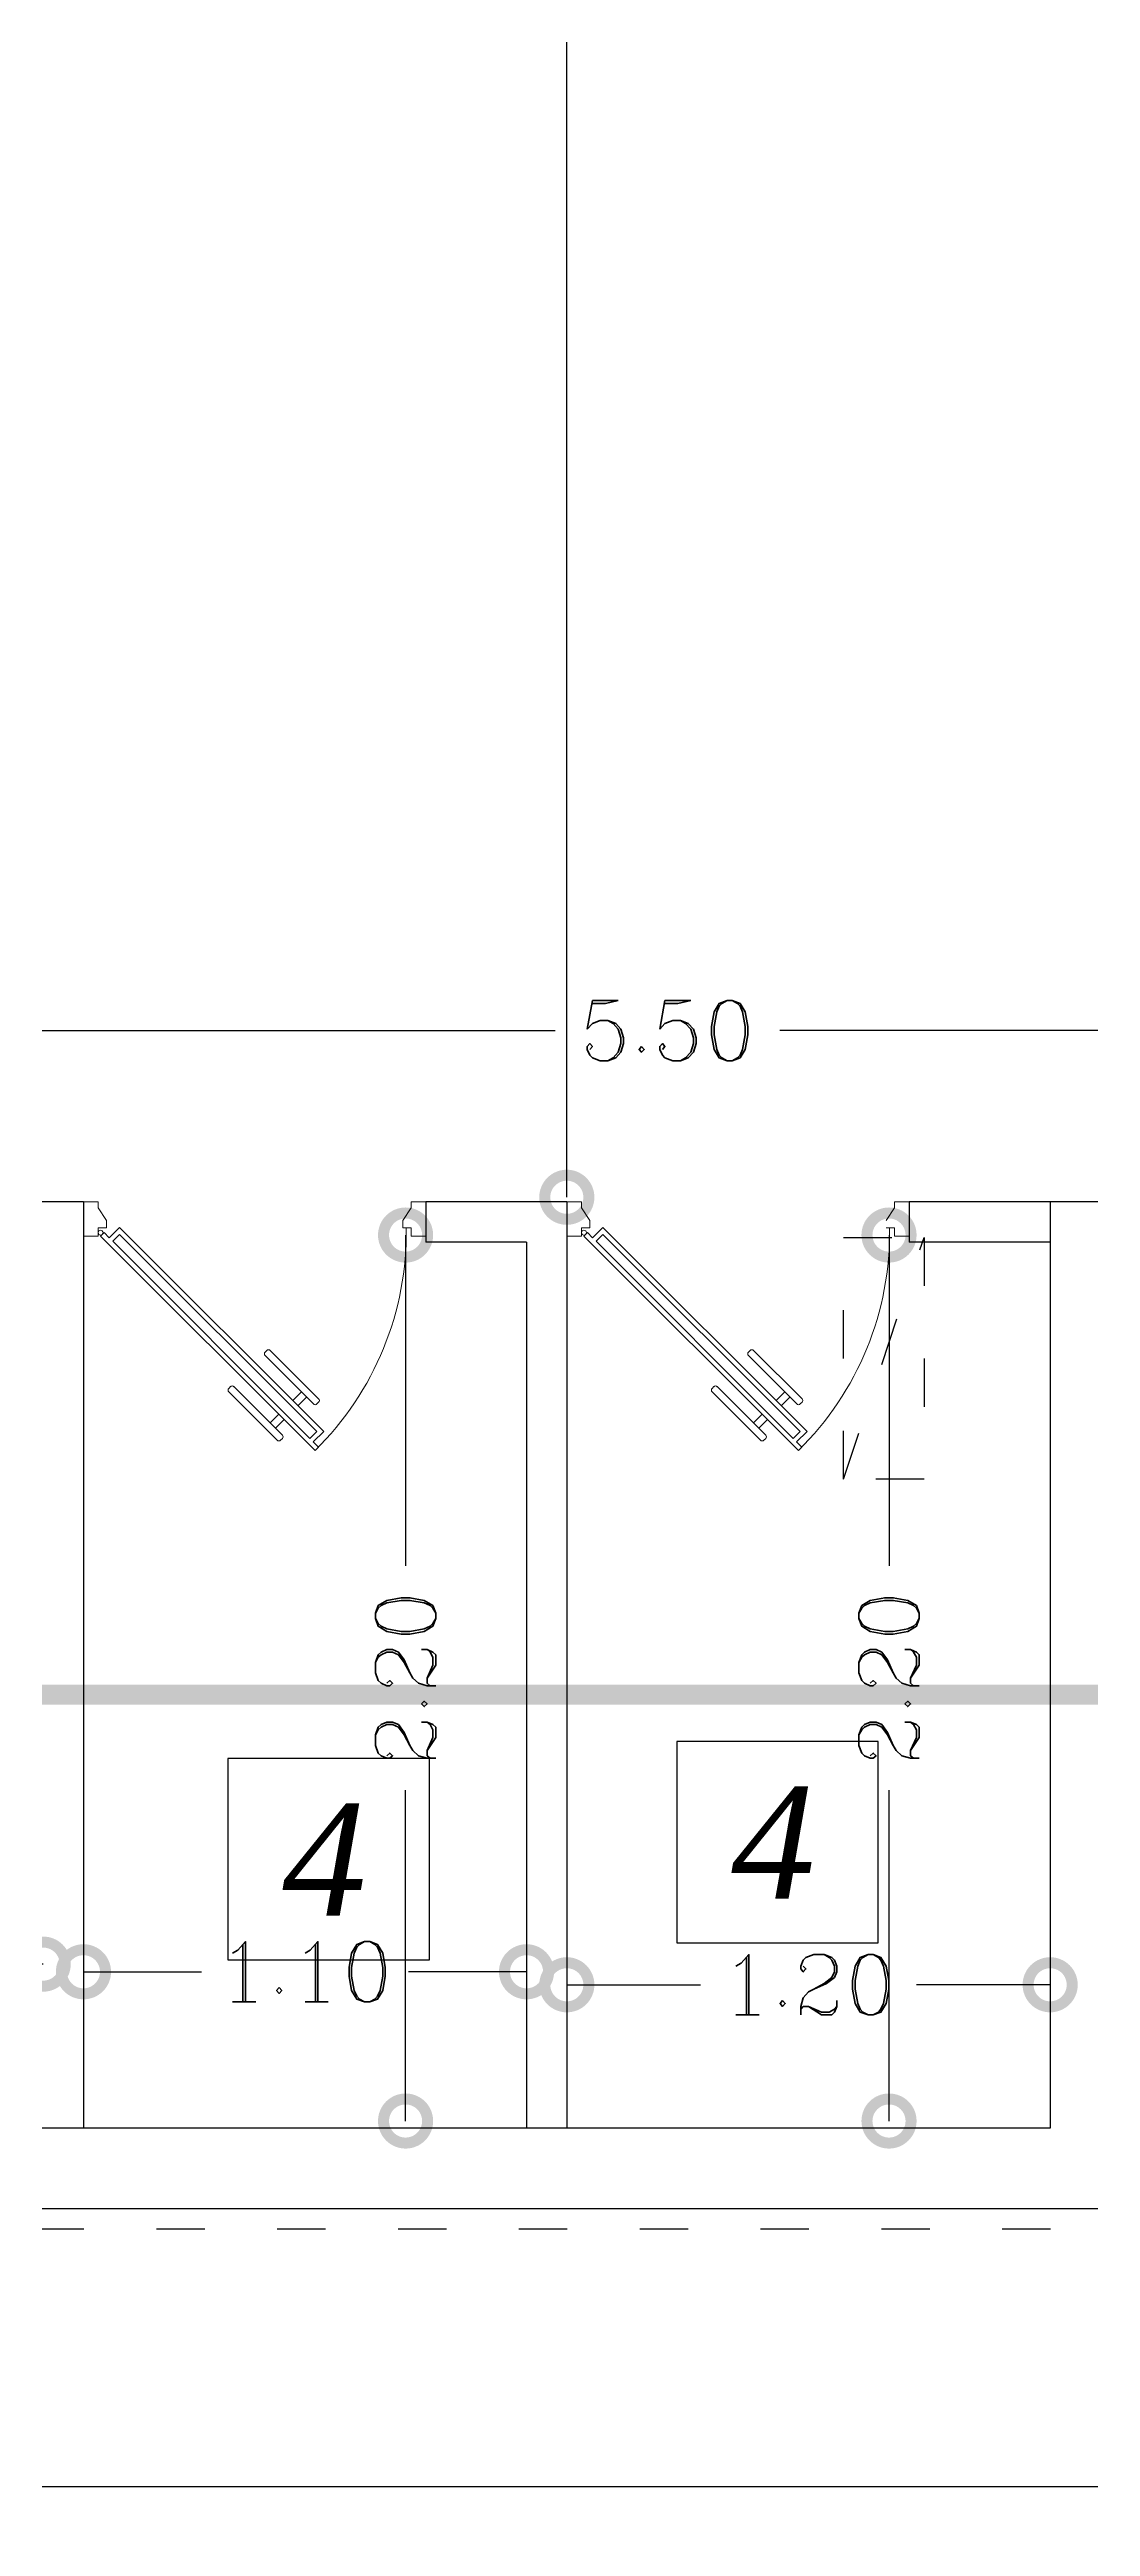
# Model space of a CAD drawing. Header units: metres. Extents: x -1655 to 449, y 40 to 361.
# Drawn here: x 194.19 to 196.77, y 47.64 to 53.79 of the extents above; entities that cross this region are included whole.
import ezdxf

# ---------------------------------------------------------------- set-up
doc = ezdxf.new("R2010")
doc.units = ezdxf.units.M
doc.header["$MEASUREMENT"] = 0
doc.linetypes.add('ACAD_ISO03W100', pattern=[30, 12, -18])
doc.linetypes.add('ACAD_ISO10W100', pattern=[18, 12, -3, 0, -3])
for name, color, linetype, lineweight in [('13', 13, 'Continuous', 9), ('Layer4', 252, 'Continuous', 25), ('Layer5', 31, 'Continuous', 9)]:
    doc.layers.add(name, color=color, linetype=linetype, lineweight=lineweight)
doc.layers.add('A-WALL', color=7, linetype='Continuous')
doc.styles.add('DIMPLAN', font='romanc.shx', dxfattribs={"height": 0.15})
doc.styles.add('RS', font='timesi.ttf', dxfattribs={"width": 0.7})
doc.dimstyles.new('DIMPLAN', dxfattribs={"dimtxt": 0.009, "dimasz": 0.219, "dimexe": 0.2, "dimexo": 0.2, "dimgap": 0.05, "dimtad": 0, "dimzin": 0, "dimdsep": 46, "dimtxsty": 'DIMPLAN', "dimblk1": 'DOTSMALL', "dimblk2": 'DOTSMALL', "dimsah": 1, "dimcen": 0, "dimse1": 1, "dimse2": 1, "dimclrd": 1, "dimclre": 1, "dimclrt": 2, "dimadec": 0, "dimazin": 0, "dimtfac": 0.909091, "dimtofl": 0, "dimtmove": 1, "dimatfit": 3, "dimldrblk": 'DOTSMALL', "dimfxl": 0.2, "dimtolj": 1, "dimtzin": 0, "dimarcsym": 0})

# ---------------------------------------------------------------- blocks, each defined once
blk = doc.blocks.new('_DOTSMALL')
at = {"color": 0, "linetype": 'ByBlock', "const_width": 0.5}
blk.add_lwpolyline([(-0.0625, 0, 1), (0.0625, 0, 1)], format="xyb", close=True, dxfattribs=at)
blk = doc.blocks.new('*D54')
at = {"color": 1, "lineweight": -2, "ltscale": 0.1, "transparency": 16777216}
for p, q in [((195.4714, 61.1404), (195.4714, 56.3797)), ((195.4714, 50.9404), (195.4714, 55.7012))]:
    blk.add_line(p, q, dxfattribs=at)
at = {"layer": 'DEFPOINTS', "color": 0, "ltscale": 0.1, "transparency": 16777216}
for p in [(195.2964, 61.1404), (195.4714, 61.1404), (195.2964, 50.9404)]:
    blk.add_point(p, dxfattribs=at)
at = {"color": 1, "lineweight": -2, "ltscale": 0.1, "transparency": 16777216, "xscale": 0.2189999999999999, "yscale": 0.2189999999999999, "zscale": 0.2189999999999999}
for p, rotation in [((195.4714, 61.1404), 90), ((195.4714, 50.9404), 270)]:
    blk.add_blockref('_DOTSMALL', p, dxfattribs=dict(at, rotation=rotation))
at = {"color": 2, "ltscale": 0.1, "transparency": 16777216, "insert": (195.4714, 56.0404), "char_height": 0.15, "attachment_point": 5, "rotation": 90, "style": 'DIMPLAN'}
blk.add_mtext('\\A1;10.20', dxfattribs=at)
blk = doc.blocks.new('*D58')
at = {"color": 1, "lineweight": -2, "ltscale": 0.1, "transparency": 16777216}
for p, q in [((192.9714, 51.3541), (195.4428, 51.3541)), ((198.4714, 51.3541), (196, 51.3541))]:
    blk.add_line(p, q, dxfattribs=at)
at = {"layer": 'DEFPOINTS', "color": 0, "ltscale": 0.1, "transparency": 16777216}
for p in [(192.9714, 51.3541), (192.9714, 51.0466), (198.4714, 51.0466)]:
    blk.add_point(p, dxfattribs=at)
at = {"color": 1, "lineweight": -2, "ltscale": 0.1, "transparency": 16777216, "xscale": 0.2189999999999999, "yscale": 0.2189999999999999, "zscale": 0.2189999999999999}
for p, rotation in [((192.9714, 51.3541), 180.0000000000142), ((198.4714, 51.3541), 1.422861828359601e-11)]:
    blk.add_blockref('_DOTSMALL', p, dxfattribs=dict(at, rotation=rotation))
at = {"color": 2, "ltscale": 0.1, "transparency": 16777216, "insert": (195.7214, 51.3541), "char_height": 0.15, "attachment_point": 5, "style": 'DIMPLAN'}
blk.add_mtext('\\A1;5.50', dxfattribs=at)
blk = doc.blocks.new('*D60')
at = {"color": 1, "lineweight": -2, "ltscale": 0.1, "transparency": 16777216}
for p, q in [((193.0714, 49.0362), (193.3643, 49.0362)), ((194.1714, 49.0362), (193.8785, 49.0362))]:
    blk.add_line(p, q, dxfattribs=at)
at = {"layer": 'DEFPOINTS', "color": 0, "ltscale": 0.1, "transparency": 16777216}
for p in [(193.0714, 49.5889), (194.1714, 49.5889), (194.1714, 49.0362)]:
    blk.add_point(p, dxfattribs=at)
at = {"color": 1, "lineweight": -2, "ltscale": 0.1, "transparency": 16777216, "xscale": 0.2189999999999999, "yscale": 0.2189999999999999, "zscale": 0.2189999999999999, "rotation": 180}
blk.add_blockref('_DOTSMALL', (193.0714, 49.0362), dxfattribs=at)
at = {"color": 1, "lineweight": -2, "ltscale": 0.1, "transparency": 16777216, "xscale": 0.2189999999999999, "yscale": 0.2189999999999999, "zscale": 0.2189999999999999}
blk.add_blockref('_DOTSMALL', (194.1714, 49.0362), dxfattribs=at)
at = {"color": 2, "ltscale": 0.1, "transparency": 16777216, "insert": (193.6214, 49.0362), "char_height": 0.15, "attachment_point": 5, "style": 'DIMPLAN'}
blk.add_mtext('\\A1;1.10', dxfattribs=at)
blk = doc.blocks.new('*D61')
at = {"color": 1, "lineweight": -2, "ltscale": 0.1, "transparency": 16777216}
for p, q in [((194.2714, 49.0172), (194.5643, 49.0172)), ((195.3714, 49.0172), (195.0785, 49.0172))]:
    blk.add_line(p, q, dxfattribs=at)
at = {"layer": 'DEFPOINTS', "color": 0, "ltscale": 0.1, "transparency": 16777216}
for p in [(195.3714, 49.0172), (194.2714, 48.3889), (195.3714, 48.3889)]:
    blk.add_point(p, dxfattribs=at)
at = {"color": 1, "lineweight": -2, "ltscale": 0.1, "transparency": 16777216, "xscale": 0.2189999999999999, "yscale": 0.2189999999999999, "zscale": 0.2189999999999999, "rotation": 180}
blk.add_blockref('_DOTSMALL', (194.2714, 49.0172), dxfattribs=at)
at = {"color": 1, "lineweight": -2, "ltscale": 0.1, "transparency": 16777216, "xscale": 0.2189999999999999, "yscale": 0.2189999999999999, "zscale": 0.2189999999999999}
blk.add_blockref('_DOTSMALL', (195.3714, 49.0172), dxfattribs=at)
at = {"color": 2, "ltscale": 0.1, "transparency": 16777216, "insert": (194.8214, 49.0172), "char_height": 0.15, "attachment_point": 5, "style": 'DIMPLAN'}
blk.add_mtext('\\A1;1.10', dxfattribs=at)
blk = doc.blocks.new('*D62')
at = {"color": 1, "lineweight": -2, "ltscale": 0.1, "transparency": 16777216}
for p, q in [((195.4714, 48.9849), (195.8035, 48.9849)), ((196.6714, 48.9849), (196.3393, 48.9849))]:
    blk.add_line(p, q, dxfattribs=at)
at = {"layer": 'DEFPOINTS', "color": 0, "ltscale": 0.1, "transparency": 16777216}
for p in [(196.6714, 48.9849), (195.4714, 48.3889), (196.6714, 48.3889)]:
    blk.add_point(p, dxfattribs=at)
at = {"color": 1, "lineweight": -2, "ltscale": 0.1, "transparency": 16777216, "xscale": 0.2189999999999999, "yscale": 0.2189999999999999, "zscale": 0.2189999999999999, "rotation": 180}
blk.add_blockref('_DOTSMALL', (195.4714, 48.9849), dxfattribs=at)
at = {"color": 1, "lineweight": -2, "ltscale": 0.1, "transparency": 16777216, "xscale": 0.2189999999999999, "yscale": 0.2189999999999999, "zscale": 0.2189999999999999}
blk.add_blockref('_DOTSMALL', (196.6714, 48.9849), dxfattribs=at)
at = {"color": 2, "ltscale": 0.1, "transparency": 16777216, "insert": (196.0714, 48.9849), "char_height": 0.15, "attachment_point": 5, "style": 'DIMPLAN'}
blk.add_mtext('\\A1;1.20', dxfattribs=at)
blk = doc.blocks.new('*D63')
at = {"color": 1, "lineweight": -2, "ltscale": 0.1, "transparency": 16777216}
for p, q in [((196.2713, 50.8466), (196.2713, 50.0251)), ((196.2713, 48.6466), (196.2713, 49.468))]:
    blk.add_line(p, q, dxfattribs=at)
at = {"layer": 'DEFPOINTS', "color": 0, "ltscale": 0.1, "transparency": 16777216}
for p in [(196.3214, 50.8466), (196.2713, 48.6466), (196.3214, 48.6466)]:
    blk.add_point(p, dxfattribs=at)
at = {"color": 1, "lineweight": -2, "ltscale": 0.1, "transparency": 16777216, "xscale": 0.2189999999999999, "yscale": 0.2189999999999999, "zscale": 0.2189999999999999}
for p, rotation in [((196.2713, 50.8466), 90), ((196.2713, 48.6466), 270)]:
    blk.add_blockref('_DOTSMALL', p, dxfattribs=dict(at, rotation=rotation))
at = {"color": 2, "ltscale": 0.1, "transparency": 16777216, "insert": (196.2713, 49.7466), "char_height": 0.15, "attachment_point": 5, "rotation": 90, "style": 'DIMPLAN'}
blk.add_mtext('\\A1;2.20', dxfattribs=at)
blk = doc.blocks.new('*D64')
at = {"color": 1, "lineweight": -2, "ltscale": 0.1, "transparency": 16777216}
for p, q in [((195.0711, 50.8466), (195.0711, 50.0251)), ((195.0711, 48.6466), (195.0711, 49.468))]:
    blk.add_line(p, q, dxfattribs=at)
at = {"layer": 'DEFPOINTS', "color": 0, "ltscale": 0.1, "transparency": 16777216}
for p in [(195.1214, 50.8466), (195.0711, 48.6466), (195.1214, 48.6466)]:
    blk.add_point(p, dxfattribs=at)
at = {"color": 1, "lineweight": -2, "ltscale": 0.1, "transparency": 16777216, "xscale": 0.2189999999999999, "yscale": 0.2189999999999999, "zscale": 0.2189999999999999}
for p, rotation in [((195.0711, 50.8466), 90), ((195.0711, 48.6466), 270)]:
    blk.add_blockref('_DOTSMALL', p, dxfattribs=dict(at, rotation=rotation))
at = {"color": 2, "ltscale": 0.1, "transparency": 16777216, "insert": (195.0711, 49.7466), "char_height": 0.15, "attachment_point": 5, "rotation": 90, "style": 'DIMPLAN'}
blk.add_mtext('\\A1;2.20', dxfattribs=at)
blk = doc.blocks.new('*D199')
at = {"color": 1, "lineweight": -2, "ltscale": 0.1, "transparency": 16777216}
for p, q in [((191.1026, 47.7396), (200.4482, 47.7384)), ((210.4725, 47.737), (201.1268, 47.7383))]:
    blk.add_line(p, q, dxfattribs=at)
at = {"layer": 'DEFPOINTS', "color": 0, "ltscale": 0.1, "transparency": 16777216}
for p in [(191.1027, 48.3788), (210.4726, 48.3761), (210.4725, 47.737)]:
    blk.add_point(p, dxfattribs=at)
at = {"color": 1, "lineweight": -2, "ltscale": 0.1, "transparency": 16777216, "xscale": 0.2189999999999999, "yscale": 0.2189999999999999, "zscale": 0.2189999999999999}
for p, rotation in [((191.1026, 47.7396), 179.9921243127526), ((210.4725, 47.737), 359.9921243127526)]:
    blk.add_blockref('_DOTSMALL', p, dxfattribs=dict(at, rotation=rotation))
at = {"color": 2, "ltscale": 0.1, "transparency": 16777216, "insert": (200.7875, 47.7383), "char_height": 0.15, "attachment_point": 5, "rotation": 359.99212, "style": 'DIMPLAN'}
blk.add_mtext('\\A1;{\\C242;19.37}', dxfattribs=at)
blk = doc.blocks.new('AABBSEC')
at = {"layer": '13', "linetype": 'ACAD_ISO10W100', "ltscale": 0.1, "const_width": 0.05}
blk.add_lwpolyline([(6887.742, 1839.3548), (6887.742, 1838.5009), (6908.7737, 1838.5009), (6908.7737, 1839.2947)], dxfattribs=at)

msp = doc.modelspace()

# ---------------------------------------------------------------- linework, layer by layer
for p, q in [((194.2714, 50.9288), (193.9214, 50.9288)), ((194.2714, 50.9288), (194.2714, 48.6288)), ((195.4714, 50.9288), (195.1214, 50.9288)), ((195.1214, 50.9288), (195.1214, 50.8288)), ((195.4714, 50.9288), (195.4714, 48.6288)), ((196.6714, 50.9288), (196.3214, 50.9288)), ((196.8714, 50.9288), (196.6714, 50.9288)), ((195.3714, 50.8288), (195.1214, 50.8288)), ((195.3714, 50.8288), (195.3714, 48.6288)), ((196.6714, 50.8288), (196.3214, 50.8288)), ((195.4714, 48.6288), (193.0714, 48.6288)), ((195.3714, 48.6288), (194.2714, 48.6288)), ((196.6714, 48.6288), (195.4714, 48.6288)), ((196.6714, 48.6288), (195.4714, 48.6288)), ((209.9726, 48.4288), (191.1521, 48.4288))]:
    msp.add_line(p, q)
at = {"ltscale": 0.1}
for p, q in [((196.3214, 50.9288), (196.3214, 50.8288)), ((196.6714, 50.9288), (196.6714, 48.6288)), ((196.6714, 50.1288), (196.6714, 48.6288))]:
    msp.add_line(p, q, dxfattribs=at)
at = {"color": 64, "linetype": 'ACAD_ISO03W100', "ltscale": 0.01}
for p, q in [((196.1583, 50.2404), (196.3583, 50.8404)), ((210.4726, 48.3761), (191.1027, 48.3788))]:
    msp.add_line(p, q, dxfattribs=at)
msp.add_lwpolyline([(196.1583, 50.8404), (196.3583, 50.8404), (196.3583, 50.2404), (196.1583, 50.2404)], close=True, dxfattribs=at)
at = {"layer": 'A-WALL', "color": 6, "ltscale": 0.1}
for points in [[(196.2446, 49.5894), (195.7446, 49.5894), (195.7446, 49.0894), (196.2446, 49.0894)], [(195.1302, 49.5472), (194.6302, 49.5472), (194.6302, 49.0472), (195.1302, 49.0472)]]:
    msp.add_lwpolyline(points, close=True, dxfattribs=at)
at = {"layer": 'Layer5'}
for p, q in [((194.3078, 50.9288), (194.2714, 50.9288)), ((194.3078, 50.9139), (194.3078, 50.9288)), ((195.085, 50.914), (195.085, 50.9288)), ((195.085, 50.9288), (195.1214, 50.9288)), ((195.5078, 50.9288), (195.4714, 50.9288)), ((195.5078, 50.9139), (195.5078, 50.9288)), ((196.285, 50.914), (196.285, 50.9288)), ((196.285, 50.9288), (196.3214, 50.9288)), ((194.3283, 50.8823), (194.3078, 50.9139)), ((194.3078, 50.844), (194.3078, 50.8648)), ((194.3078, 50.8648), (194.3283, 50.8648)), ((194.3283, 50.8648), (194.3283, 50.8823)), ((195.0645, 50.8823), (195.085, 50.914)), ((195.0645, 50.8648), (195.0645, 50.8823)), ((195.085, 50.8648), (195.0645, 50.8648)), ((195.085, 50.844), (195.085, 50.8648)), ((195.5283, 50.8823), (195.5078, 50.9139)), ((195.5078, 50.844), (195.5078, 50.8648)), ((195.5078, 50.8648), (195.5283, 50.8648)), ((195.5283, 50.8648), (195.5283, 50.8823)), ((196.2645, 50.8823), (196.285, 50.914)), ((196.285, 50.8648), (196.2645, 50.8648)), ((196.285, 50.844), (196.285, 50.8648)), ((194.2714, 50.844), (194.3078, 50.844)), ((195.1214, 50.844), (195.085, 50.844)), ((195.4714, 50.844), (195.5078, 50.844)), ((196.3214, 50.844), (196.285, 50.844)), ((194.7222, 50.5559), (194.7265, 50.5602)), ((194.8553, 50.44), (194.7351, 50.5602)), ((195.9222, 50.5559), (195.9265, 50.5602)), ((196.0553, 50.44), (195.9351, 50.5602)), ((194.8424, 50.4272), (194.7222, 50.5474)), ((196.0424, 50.4272), (195.9222, 50.5474)), ((194.6364, 50.4701), (194.6321, 50.4658)), ((194.7523, 50.337), (194.6321, 50.4572)), ((194.7652, 50.3499), (194.6449, 50.4701)), ((194.7909, 50.4357), (194.8124, 50.4572)), ((194.8038, 50.4229), (194.8253, 50.4443)), ((195.8364, 50.4701), (195.8321, 50.4658)), ((195.9523, 50.337), (195.8321, 50.4572)), ((195.9652, 50.3499), (195.8449, 50.4701)), ((195.9909, 50.4357), (196.0124, 50.4572)), ((196.0038, 50.4229), (196.0253, 50.4443)), ((194.7566, 50.4014), (194.7351, 50.3799)), ((194.7695, 50.3885), (194.748, 50.367)), ((194.851, 50.4272), (194.8553, 50.4314)), ((195.9566, 50.4014), (195.9351, 50.3799)), ((195.9695, 50.3885), (195.948, 50.367)), ((196.051, 50.4272), (196.0553, 50.4314)), ((194.7652, 50.3413), (194.7609, 50.337)), ((195.9652, 50.3413), (195.9609, 50.337))]:
    msp.add_line(p, q, dxfattribs=at)
for points in [[(194.3139, 50.844), (194.3225, 50.8526), (194.3354, 50.8397), (194.3611, 50.8655), (194.8678, 50.3589), (194.842, 50.3331), (194.8549, 50.3202), (194.8463, 50.3116)], [(195.5139, 50.844), (195.5225, 50.8526), (195.5354, 50.8397), (195.5611, 50.8655), (196.0678, 50.3589), (196.042, 50.3331), (196.0549, 50.3202), (196.0463, 50.3116)], [(194.8506, 50.3589), (194.8334, 50.3417), (194.344, 50.8311), (194.3611, 50.8483)], [(196.0506, 50.3589), (196.0334, 50.3417), (195.544, 50.8311), (195.5611, 50.8483)]]:
    msp.add_lwpolyline(points, close=True, dxfattribs=at)
for centre in [(194.3139, 50.8526), (195.5139, 50.8526)]:
    msp.add_circle(centre, 0.00607, dxfattribs=at)
for centre, radius, start, end in [((194.3139, 50.8526), 0.759, 314.54389, 0.91886), ((195.5139, 50.8526), 0.759, 314.54389, 0.91886), ((194.7308, 50.5559), 0.00607, 45.0022, 135.0022), ((195.9308, 50.5559), 0.00607, 45.0022, 135.0022), ((194.7265, 50.5517), 0.00607, 135.0022, 225.0022), ((195.9265, 50.5517), 0.00607, 135.0022, 225.0022), ((194.6364, 50.4615), 0.00607, 135.0022, 225.0022), ((194.6407, 50.4658), 0.00607, 45.0022, 135.0022), ((194.851, 50.4357), 0.00607, 315.0022, 45.0022), ((195.8364, 50.4615), 0.00607, 135.0022, 225.0022), ((195.8407, 50.4658), 0.00607, 45.0022, 135.0022), ((196.051, 50.4357), 0.00607, 315.0022, 45.0022), ((194.8467, 50.4314), 0.00607, 225.0022, 315.0022), ((196.0467, 50.4314), 0.00607, 225.0022, 315.0022), ((194.7566, 50.3413), 0.00607, 225.0022, 315.0022), ((194.7609, 50.3456), 0.00607, 315.0022, 45.0022), ((195.9566, 50.3413), 0.00607, 225.0022, 315.0022), ((195.9609, 50.3456), 0.00607, 315.0022, 45.0022)]:
    msp.add_arc(centre, radius, start, end, dxfattribs=at)

# ---------------------------------------------------------------- block references
msp.add_blockref('AABBSEC', (-6697.6578, -1788.7954))

# ---------------------------------------------------------------- texts
at = {"layer": 'Layer4', "color": 6, "style": 'RS'}
for p in [(195.879, 49.199), (194.7646, 49.1567)]:
    msp.add_text('4', height=0.2773, dxfattribs=at).set_placement(p)

# ---------------------------------------------------------------- dimensions: what is measured, and where the dimension line sits
at = {"ltscale": 0.1}
for p1, p2, distance, picture, middle in [((195.2964, 50.9404), (195.2964, 61.1404), -0.175, '*D54', (195.4714, 56.0404)), ((198.4714, 51.0466), (192.9714, 51.0466), -0.3075, '*D58', (195.7214, 51.3541)), ((195.1214, 50.8466), (195.1214, 48.6466), -0.0503, '*D64', (195.0711, 49.7466)), ((196.3214, 50.8466), (196.3214, 48.6466), -0.0501, '*D63', (196.2713, 49.7466)), ((193.0714, 49.5889), (194.1714, 49.5889), -0.5527, '*D60', (193.6214, 49.0362)), ((194.2714, 48.3889), (195.3714, 48.3889), 0.6284, '*D61', (194.8214, 49.0172)), ((195.4714, 48.3889), (196.6714, 48.3889), 0.596, '*D62', (196.0714, 48.9849))]:
    dim = msp.add_aligned_dim(p1=p1, p2=p2, distance=distance, dimstyle='DIMPLAN', override={"dimfxl": 0.1, "dimfxlon": 1, "dimarcsym": 1}, dxfattribs=at)
    dim.commit()
    dim.dimension.update_dxf_attribs({"geometry": picture, "text_midpoint": middle})
dim = msp.add_aligned_dim(p1=(191.1027, 48.3788), p2=(210.4726, 48.3761), distance=-0.6392, text='{\\C242;<>}', dimstyle='DIMPLAN', override={"dimfxl": 0.1, "dimfxlon": 1, "dimarcsym": 1}, dxfattribs=at)
dim.commit()
dim.dimension.update_dxf_attribs({"geometry": '*D199', "text_midpoint": (200.7875, 47.7383)})

doc.saveas('drawing.dxf')
